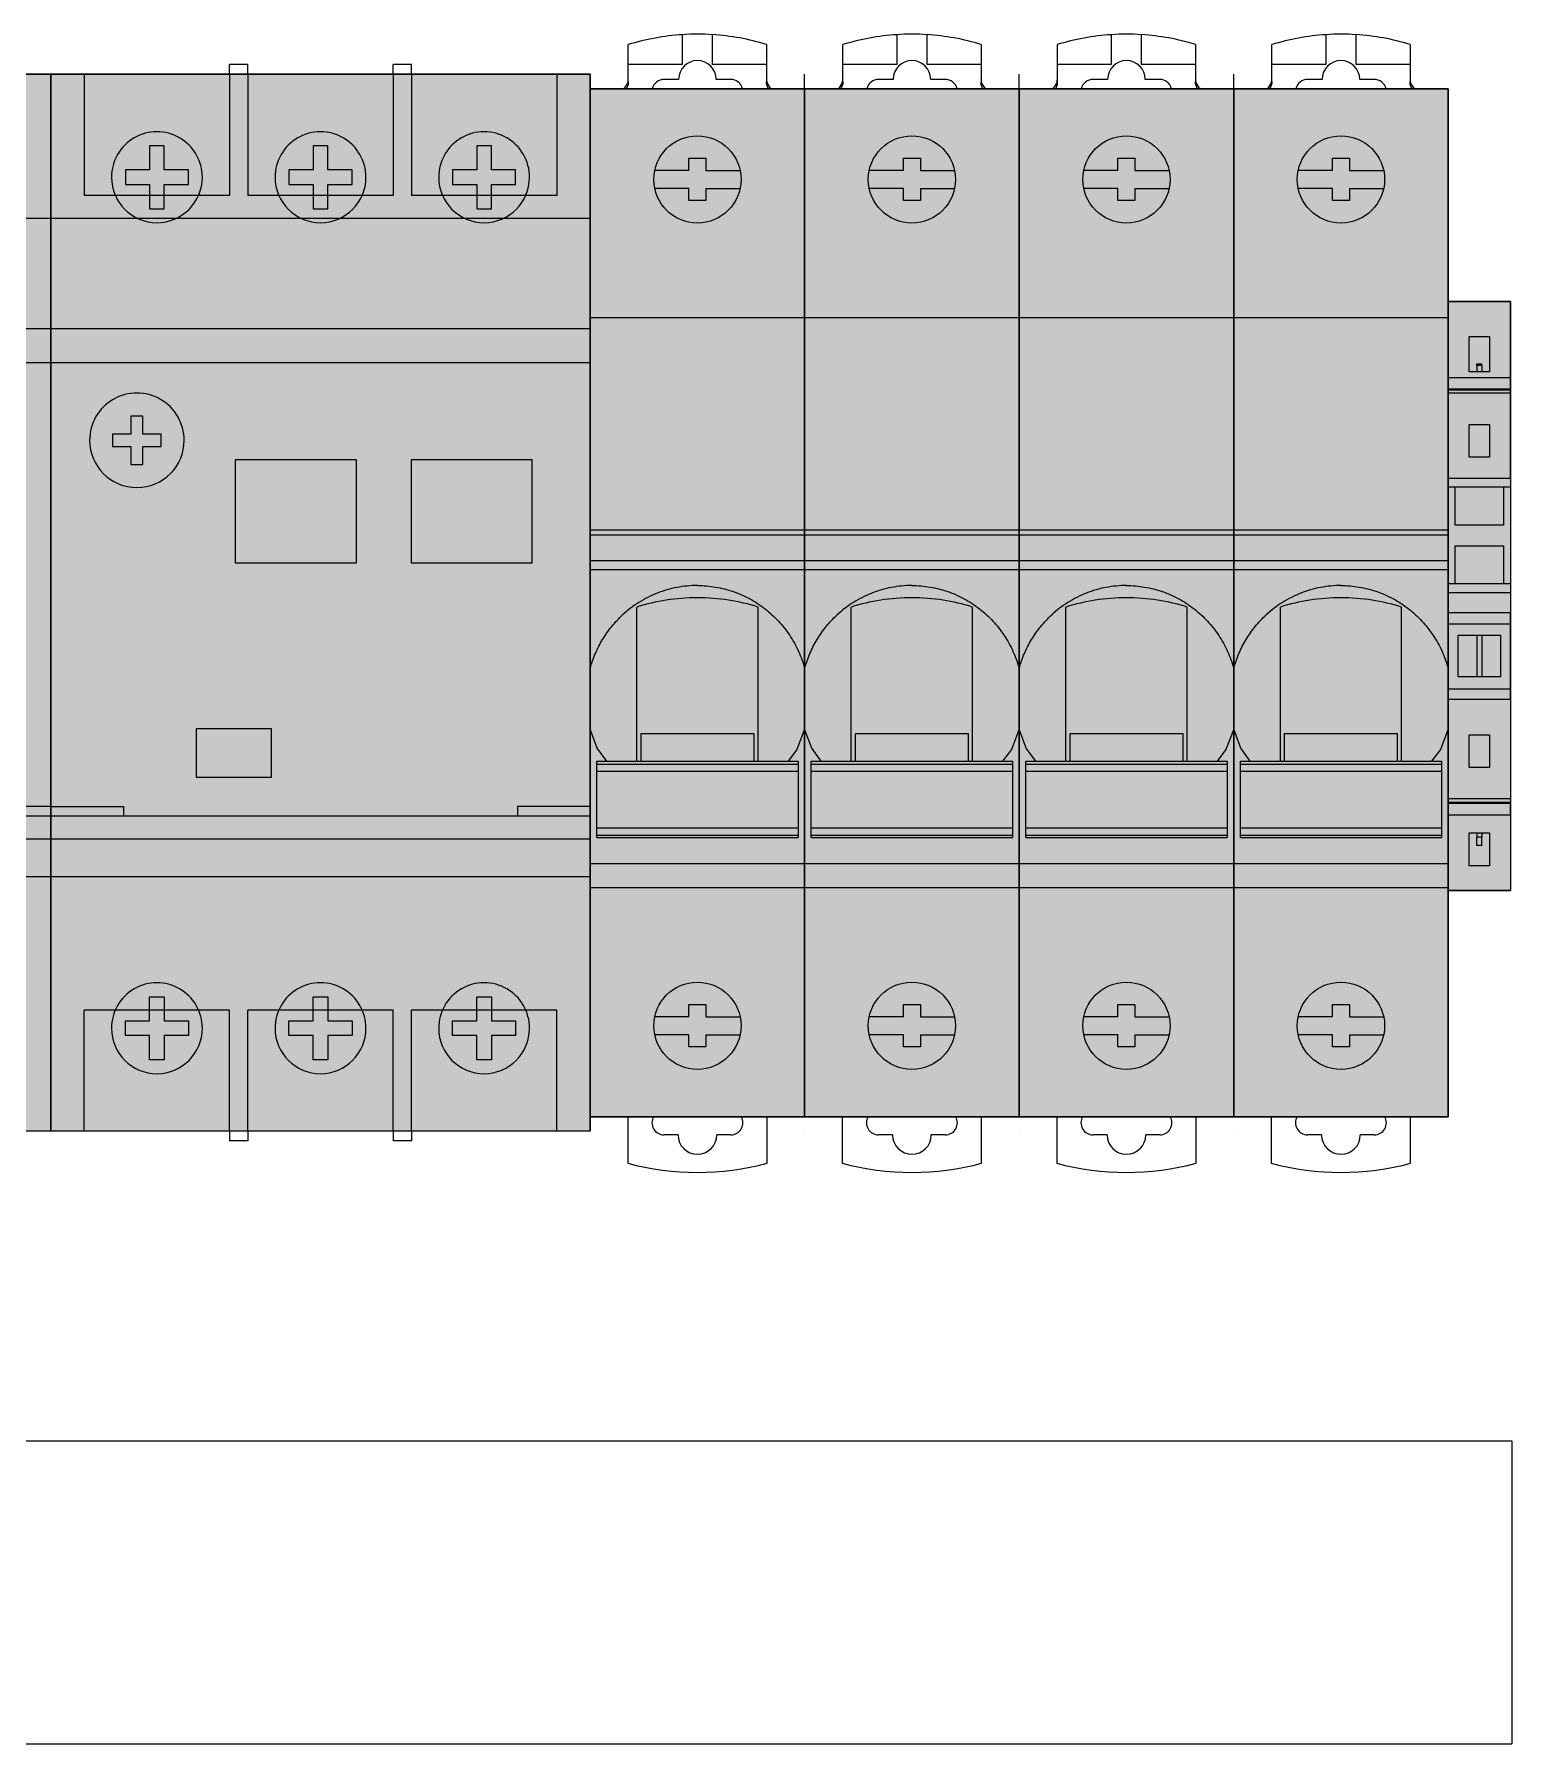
# Model space of a CAD drawing. Extents: x -20 to 2016, y -5898 to 916.
# Drawn here: x 892.8 to 1014.7, y 137.9 to 278.9 of the extents above; entities that cross this region are included whole.
import ezdxf

# ---------------------------------------------------------------- set-up
doc = ezdxf.new("R2010")
doc.units = 0
for name, color, linetype in [('HIDDEN', 7, 'Continuous'), ('SYMS', 7, 'Continuous'), ('THICK', 7, 'Continuous')]:
    doc.layers.add(name, color=color, linetype=linetype)

# ---------------------------------------------------------------- blocks, each defined once
blk = doc.blocks.new('clipfix_35_5-select__2', base_point=(-147.55, 71.31))
at = {"color": 7, "linetype": 'Continuous'}
for p, q in [((-147.55, 76.46), (-147.55, 71.31)), ((-141.28, 76.46), (-147.55, 76.46)), ((-141.28, 71.31), (-141.28, 76.46)), ((-140.34, 76.46), (-141.28, 76.46)), ((-140.34, 71.31), (-140.34, 76.46)), ((-140.24, 76.46), (-140.34, 76.46)), ((-140.24, 76.46), (-140.24, 71.31)), ((-139.99, 76.46), (-140.24, 76.46)), ((-139.99, 76.46), (-139.99, 71.31)), ((-132.97, 76.46), (-139.99, 76.46)), ((-132.97, 76.46), (-132.25, 76.46)), ((-132.97, 71.31), (-132.97, 76.46)), ((-132.25, 75.88), (-132.25, 76.46)), ((-132.25, 76.46), (-124.25, 76.46)), ((-124.25, 76.46), (-124.25, 75.88)), ((-124.25, 76.46), (-123.53, 76.46)), ((-123.53, 76.46), (-121.86, 76.46)), ((-123.53, 71.31), (-123.53, 76.46)), ((-120.93, 76.46), (-121.86, 76.46)), ((-121.86, 76.46), (-121.86, 71.31)), ((-115.56, 76.46), (-120.93, 76.46)), ((-120.93, 76.46), (-120.93, 71.31)), ((-115.56, 76.46), (-115.56, 71.31)), ((-114.74, 76.46), (-115.56, 76.46)), ((-114.74, 71.31), (-114.74, 76.46)), ((-114.74, 76.46), (-106.51, 76.46)), ((-106.51, 76.46), (-106.51, 71.31)), ((-106.51, 76.46), (-106.25, 76.46)), ((-106.25, 71.31), (-106.25, 76.46)), ((-106.25, 76.46), (-106.15, 76.46)), ((-105.21, 76.46), (-106.15, 76.46)), ((-106.15, 71.31), (-106.15, 76.46)), ((-105.21, 76.46), (-98.95, 76.46)), ((-105.21, 71.31), (-105.21, 76.46)), ((-98.95, 71.31), (-98.95, 76.46)), ((-132.25, 71.88), (-132.25, 75.88)), ((-132.25, 75.88), (-129.1, 75.88)), ((-129.1, 75.88), (-129.1, 71.88)), ((-127.4, 75.88), (-124.25, 75.88)), ((-127.4, 71.88), (-127.4, 75.88)), ((-124.25, 75.88), (-124.25, 71.88)), ((-120.02, 75.63), (-116.57, 75.63)), ((-120.02, 74.08), (-120.02, 75.63)), ((-116.57, 75.63), (-116.57, 74.08)), ((-144.65, 73.03), (-144.65, 74.73)), ((-144.65, 74.73), (-141.75, 74.73)), ((-142.26, 74.08), (-142.39, 74.08)), ((-142.39, 73.68), (-142.39, 74.08)), ((-142.26, 73.68), (-142.39, 73.68)), ((-142.26, 74.08), (-142.26, 73.68)), ((-142.26, 74.08), (-141.75, 74.08)), ((-142.26, 73.68), (-141.75, 73.68)), ((-141.75, 74.73), (-141.75, 74.08)), ((-141.75, 74.08), (-141.75, 73.68)), ((-141.75, 73.68), (-141.75, 73.03)), ((-137.4, 74.73), (-134.7, 74.73)), ((-137.4, 73.03), (-137.4, 74.73)), ((-134.7, 74.73), (-134.7, 73.03)), ((-120.02, 74.08), (-116.57, 74.08)), ((-120.02, 73.68), (-120.02, 74.08)), ((-120.02, 73.68), (-116.57, 73.68)), ((-120.02, 72.13), (-120.02, 73.68)), ((-116.57, 74.08), (-116.57, 73.68)), ((-116.57, 73.68), (-116.57, 72.13)), ((-111.8, 74.73), (-109.1, 74.73)), ((-111.8, 73.03), (-111.8, 74.73)), ((-109.1, 74.73), (-109.1, 73.03)), ((-103.7, 74.08), (-103.7, 74.73)), ((-103.7, 74.73), (-101, 74.73)), ((-103.7, 73.68), (-103.7, 74.08)), ((-103.7, 74.08), (-103.36, 74.08)), ((-103.7, 73.68), (-103.36, 73.68)), ((-103.7, 73.03), (-103.7, 73.68)), ((-103.36, 74.08), (-103.36, 73.68)), ((-102.66, 74.08), (-103.36, 74.08)), ((-102.66, 73.68), (-103.36, 73.68)), ((-102.66, 74.08), (-102.66, 73.68)), ((-101, 74.73), (-101, 73.03)), ((-141.75, 73.03), (-144.65, 73.03)), ((-134.7, 73.03), (-137.4, 73.03)), ((-116.57, 72.13), (-120.02, 72.13)), ((-109.1, 73.03), (-111.8, 73.03)), ((-101, 73.03), (-103.7, 73.03)), ((-141.28, 71.31), (-147.55, 71.31)), ((-140.34, 71.31), (-141.28, 71.31)), ((-140.24, 71.31), (-140.34, 71.31)), ((-139.99, 71.31), (-140.24, 71.31)), ((-132.97, 71.31), (-139.99, 71.31)), ((-132.97, 71.31), (-132.25, 71.31)), ((-129.1, 71.88), (-132.25, 71.88)), ((-132.25, 71.31), (-132.25, 71.88)), ((-132.25, 71.31), (-124.25, 71.31)), ((-124.25, 71.88), (-127.4, 71.88)), ((-124.25, 71.88), (-124.25, 71.31)), ((-124.25, 71.31), (-123.53, 71.31)), ((-123.53, 71.31), (-121.86, 71.31)), ((-121.86, 71.31), (-120.93, 71.31)), ((-120.93, 71.31), (-115.56, 71.31)), ((-115.56, 71.31), (-114.74, 71.31)), ((-114.74, 71.31), (-106.51, 71.31)), ((-106.51, 71.31), (-106.25, 71.31)), ((-106.25, 71.31), (-106.15, 71.31)), ((-105.21, 71.31), (-106.15, 71.31)), ((-105.21, 71.31), (-98.95, 71.31))]:
    blk.add_line(p, q, dxfattribs=at)

msp = doc.modelspace()

# ---------------------------------------------------------------- hatches: boundary and pattern name
at = {"layer": 'SYMS', "true_color": 0x636466}
h = msp.add_hatch(color=251, dxfattribs=at)
h.dxf.hatch_style = 1
h.paths.add_polyline_path([(849.655, 188.435), (894.155, 188.435), (894.155, 275.635), (849.655, 275.635)])
h = msp.add_hatch(color=251, dxfattribs=at)
h.dxf.hatch_style = 1
h.paths.add_polyline_path([(894.155, 188.435), (938.655, 188.435), (938.655, 275.635), (894.155, 275.635)])
h = msp.add_hatch(color=251, dxfattribs=at)
h.dxf.hatch_style = 1
h.paths.add_polyline_path([(956.355, 274.435), (938.655, 274.435), (938.655, 189.635), (956.355, 189.635)])
h = msp.add_hatch(color=251, dxfattribs=at)
h.dxf.hatch_style = 1
h.paths.add_polyline_path([(974.055, 274.435), (956.355, 274.435), (956.355, 189.635), (974.055, 189.635)])
h = msp.add_hatch(color=251, dxfattribs=at)
h.dxf.hatch_style = 1
h.paths.add_polyline_path([(991.755, 274.435), (974.055, 274.435), (974.055, 189.635), (991.755, 189.635)])
h = msp.add_hatch(color=251, dxfattribs=at)
h.dxf.hatch_style = 1
h.paths.add_polyline_path([(1009.455, 274.435), (991.755, 274.435), (991.755, 189.635), (1009.455, 189.635)])
h = msp.add_hatch(color=251, dxfattribs=at)
h.dxf.hatch_style = 1
h.paths.add_polyline_path([(1014.605, 256.89), (1009.455, 256.89), (1009.455, 208.29), (1014.605, 208.29)])

# ---------------------------------------------------------------- linework, layer by layer
at = {"color": 7, "linetype": 'Continuous'}
for p, q in [((941.805, 276.437), (941.805, 278.072)), ((946.255, 278.895), (946.255, 276.437)), ((948.755, 276.437), (948.755, 278.898)), ((953.205, 278.085), (953.205, 276.437)), ((959.505, 276.437), (959.505, 278.072)), ((963.955, 278.895), (963.955, 276.437)), ((966.455, 276.437), (966.455, 278.898)), ((970.905, 278.085), (970.905, 276.437)), ((977.205, 276.437), (977.205, 278.072)), ((981.655, 278.895), (981.655, 276.437)), ((984.155, 276.437), (984.155, 278.898)), ((988.605, 278.085), (988.605, 276.437)), ((994.905, 276.437), (994.905, 278.072)), ((999.355, 278.895), (999.355, 276.437)), ((1001.855, 276.437), (1001.855, 278.898)), ((1006.305, 278.085), (1006.305, 276.437)), ((946.255, 276.437), (941.805, 276.437)), ((941.805, 275.002), (941.805, 276.435)), ((953.205, 276.437), (948.755, 276.437)), ((953.205, 276.435), (953.205, 275.002)), ((963.955, 276.437), (959.505, 276.437)), ((959.505, 275.002), (959.505, 276.435)), ((970.905, 276.437), (966.455, 276.437)), ((970.905, 276.435), (970.905, 275.002)), ((981.655, 276.437), (977.205, 276.437)), ((977.205, 275.002), (977.205, 276.435)), ((988.605, 276.437), (984.155, 276.437)), ((988.605, 276.435), (988.605, 275.002)), ((999.355, 276.437), (994.905, 276.437)), ((994.905, 275.002), (994.905, 276.435)), ((1006.305, 276.437), (1001.855, 276.437)), ((1006.305, 276.435), (1006.305, 275.002)), ((945.955, 275.203), (944.755, 275.203)), ((950.255, 275.203), (949.055, 275.203)), ((963.655, 275.203), (962.455, 275.203)), ((967.955, 275.203), (966.755, 275.203)), ((981.355, 275.203), (980.155, 275.203)), ((985.655, 275.203), (984.455, 275.203)), ((999.055, 275.203), (997.855, 275.203)), ((1003.355, 275.203), (1002.155, 275.203)), ((894.155, 189.635), (894.155, 274.435)), ((938.655, 189.635), (938.655, 274.435)), ((956.355, 274.435), (938.655, 274.435)), ((956.355, 189.635), (956.355, 274.435)), ((956.355, 189.635), (956.355, 274.435)), ((974.055, 274.435), (956.355, 274.435)), ((974.055, 189.635), (974.055, 274.435)), ((974.055, 189.635), (974.055, 274.435)), ((991.755, 274.435), (974.055, 274.435)), ((991.755, 189.635), (991.755, 274.435)), ((991.755, 189.635), (991.755, 274.435)), ((1009.455, 274.435), (991.755, 274.435)), ((1009.455, 189.635), (1009.455, 274.435)), ((946.805, 267.704), (946.805, 268.704)), ((946.805, 268.704), (948.205, 268.704)), ((948.205, 268.704), (948.205, 267.704)), ((964.505, 267.704), (964.505, 268.704)), ((964.505, 268.704), (965.905, 268.704)), ((965.905, 268.704), (965.905, 267.704)), ((982.205, 267.704), (982.205, 268.704)), ((982.205, 268.704), (983.605, 268.704)), ((983.605, 268.704), (983.605, 267.704)), ((999.905, 267.704), (999.905, 268.704)), ((999.905, 268.704), (1001.305, 268.704)), ((1001.305, 268.704), (1001.305, 267.704)), ((946.805, 267.704), (943.984, 267.704)), ((948.205, 267.704), (951.026, 267.704)), ((964.505, 267.704), (961.684, 267.704)), ((965.905, 267.704), (968.726, 267.704)), ((982.205, 267.704), (979.384, 267.704)), ((983.605, 267.704), (986.426, 267.704)), ((999.905, 267.704), (997.084, 267.704)), ((1001.305, 267.704), (1004.126, 267.704)), ((946.805, 266.204), (943.984, 266.204)), ((946.805, 265.204), (946.805, 266.204)), ((948.205, 265.204), (946.805, 265.204)), ((948.205, 266.204), (948.205, 265.204)), ((948.205, 266.204), (951.026, 266.204)), ((964.505, 266.204), (961.684, 266.204)), ((964.505, 265.204), (964.505, 266.204)), ((965.905, 265.204), (964.505, 265.204)), ((965.905, 266.204), (965.905, 265.204)), ((965.905, 266.204), (968.726, 266.204)), ((982.205, 266.204), (979.384, 266.204)), ((982.205, 265.204), (982.205, 266.204)), ((983.605, 265.204), (982.205, 265.204)), ((983.605, 266.204), (983.605, 265.204)), ((983.605, 266.204), (986.426, 266.204)), ((999.905, 266.204), (997.084, 266.204)), ((999.905, 265.204), (999.905, 266.204)), ((1001.305, 265.204), (999.905, 265.204)), ((1001.305, 266.204), (1001.305, 265.204)), ((1001.305, 266.204), (1004.126, 266.204)), ((956.355, 255.536), (938.655, 255.536)), ((974.055, 255.536), (956.355, 255.536)), ((991.755, 255.536), (974.055, 255.536)), ((1009.455, 255.536), (991.755, 255.536)), ((956.355, 238.033), (938.655, 238.033)), ((938.655, 237.633), (956.355, 237.633)), ((974.055, 238.033), (956.355, 238.033)), ((956.355, 237.633), (974.055, 237.633)), ((991.755, 238.033), (974.055, 238.033)), ((974.055, 237.633), (991.755, 237.633)), ((1009.455, 238.033), (991.755, 238.033)), ((991.755, 237.633), (1009.455, 237.633)), ((938.655, 235.531), (956.355, 235.531)), ((956.355, 235.531), (974.055, 235.531)), ((974.055, 235.531), (991.755, 235.531)), ((991.755, 235.531), (1009.455, 235.531)), ((956.355, 234.739), (938.655, 234.739)), ((974.055, 234.739), (956.355, 234.739)), ((991.755, 234.739), (974.055, 234.739)), ((1009.455, 234.739), (991.755, 234.739)), ((942.505, 218.972), (942.505, 231.676)), ((952.505, 218.972), (952.505, 231.676)), ((960.205, 218.972), (960.205, 231.676)), ((970.205, 218.972), (970.205, 231.676)), ((977.905, 218.972), (977.905, 231.676)), ((987.905, 218.972), (987.905, 231.676)), ((995.605, 218.972), (995.605, 231.676)), ((1005.605, 218.972), (1005.605, 231.676)), ((942.855, 221.237), (952.155, 221.237)), ((942.855, 218.972), (942.855, 221.237)), ((952.155, 221.237), (952.155, 218.972)), ((960.555, 221.237), (969.855, 221.237)), ((960.555, 218.972), (960.555, 221.237)), ((969.855, 221.237), (969.855, 218.972)), ((978.255, 221.237), (987.555, 221.237)), ((978.255, 218.972), (978.255, 221.237)), ((987.555, 221.237), (987.555, 218.972)), ((995.955, 221.237), (1005.255, 221.237)), ((995.955, 218.972), (995.955, 221.237)), ((1005.255, 221.237), (1005.255, 218.972)), ((939.205, 218.972), (955.805, 218.972)), ((939.205, 212.665), (939.205, 218.972)), ((955.805, 218.683), (939.205, 218.683)), ((955.805, 218.972), (955.805, 212.665)), ((956.905, 218.972), (973.505, 218.972)), ((956.905, 212.665), (956.905, 218.972)), ((973.505, 218.683), (956.905, 218.683)), ((973.505, 218.972), (973.505, 212.665)), ((974.605, 218.972), (991.205, 218.972)), ((974.605, 212.665), (974.605, 218.972)), ((991.205, 218.683), (974.605, 218.683)), ((991.205, 218.972), (991.205, 212.665)), ((992.305, 218.972), (1008.905, 218.972)), ((992.305, 212.665), (992.305, 218.972)), ((1008.905, 218.683), (992.305, 218.683)), ((1008.905, 218.972), (1008.905, 212.665)), ((955.805, 218.107), (939.205, 218.107)), ((973.505, 218.107), (956.905, 218.107)), ((991.205, 218.107), (974.605, 218.107)), ((1008.905, 218.107), (992.305, 218.107)), ((939.205, 213.473), (955.805, 213.473)), ((956.905, 213.473), (973.505, 213.473)), ((974.605, 213.473), (991.205, 213.473)), ((992.305, 213.473), (1008.905, 213.473)), ((939.205, 212.855), (955.805, 212.855)), ((939.205, 212.665), (955.805, 212.665)), ((956.905, 212.855), (973.505, 212.855)), ((956.905, 212.665), (973.505, 212.665)), ((974.605, 212.855), (991.205, 212.855)), ((974.605, 212.665), (991.205, 212.665)), ((992.305, 212.855), (1008.905, 212.855)), ((992.305, 212.665), (1008.905, 212.665)), ((938.655, 210.536), (956.355, 210.536)), ((956.355, 210.536), (974.055, 210.536)), ((974.055, 210.536), (991.755, 210.536)), ((991.755, 210.536), (1009.455, 210.536)), ((956.355, 208.523), (938.655, 208.523)), ((974.055, 208.523), (956.355, 208.523)), ((991.755, 208.523), (974.055, 208.523)), ((1009.455, 208.523), (991.755, 208.523)), ((946.805, 198.885), (948.205, 198.885)), ((946.805, 197.885), (946.805, 198.885)), ((948.205, 198.885), (948.205, 197.885)), ((964.505, 198.885), (965.905, 198.885)), ((964.505, 197.885), (964.505, 198.885)), ((965.905, 198.885), (965.905, 197.885)), ((982.205, 198.885), (983.605, 198.885)), ((982.205, 197.885), (982.205, 198.885)), ((983.605, 198.885), (983.605, 197.885)), ((999.905, 198.885), (1001.305, 198.885)), ((999.905, 197.885), (999.905, 198.885)), ((1001.305, 198.885), (1001.305, 197.885)), ((946.805, 197.885), (943.984, 197.885)), ((948.205, 197.885), (951.026, 197.885)), ((964.505, 197.885), (961.684, 197.885)), ((965.905, 197.885), (968.726, 197.885)), ((982.205, 197.885), (979.384, 197.885)), ((983.605, 197.885), (986.426, 197.885)), ((999.905, 197.885), (997.084, 197.885)), ((1001.305, 197.885), (1004.126, 197.885)), ((946.805, 196.385), (943.984, 196.385)), ((946.805, 195.385), (946.805, 196.385)), ((948.205, 196.385), (951.026, 196.385)), ((948.205, 196.385), (948.205, 195.385)), ((964.505, 196.385), (961.684, 196.385)), ((964.505, 195.385), (964.505, 196.385)), ((965.905, 196.385), (968.726, 196.385)), ((965.905, 196.385), (965.905, 195.385)), ((982.205, 196.385), (979.384, 196.385)), ((982.205, 195.385), (982.205, 196.385)), ((983.605, 196.385), (986.426, 196.385)), ((983.605, 196.385), (983.605, 195.385)), ((999.905, 196.385), (997.084, 196.385)), ((999.905, 195.385), (999.905, 196.385)), ((1001.305, 196.385), (1004.126, 196.385)), ((1001.305, 196.385), (1001.305, 195.385)), ((948.205, 195.385), (946.805, 195.385)), ((965.905, 195.385), (964.505, 195.385)), ((983.605, 195.385), (982.205, 195.385)), ((1001.305, 195.385), (999.905, 195.385)), ((938.655, 189.635), (956.355, 189.635)), ((941.755, 189.635), (941.755, 185.8)), ((953.255, 185.8), (953.255, 189.635)), ((956.355, 189.635), (974.055, 189.635)), ((959.455, 189.635), (959.455, 185.8)), ((970.955, 185.8), (970.955, 189.635)), ((974.055, 189.635), (991.755, 189.635)), ((977.155, 189.635), (977.155, 185.8)), ((988.655, 185.8), (988.655, 189.635)), ((991.755, 189.635), (1009.455, 189.635)), ((994.855, 189.635), (994.855, 185.8)), ((1006.355, 185.8), (1006.355, 189.635)), ((945.905, 188.135), (944.755, 188.135)), ((950.255, 188.135), (949.105, 188.135)), ((963.605, 188.135), (962.455, 188.135)), ((967.955, 188.135), (966.805, 188.135)), ((981.305, 188.135), (980.155, 188.135)), ((985.655, 188.135), (984.505, 188.135)), ((999.005, 188.135), (997.855, 188.135)), ((1003.355, 188.135), (1002.205, 188.135))]:
    msp.add_line(p, q, dxfattribs=at)
for points in [[(940.025, 218.972), (939.242, 220.04), (938.655, 221.612)], [(956.355, 221.612), (955.719, 219.94), (954.989, 218.972)], [(957.725, 218.972), (956.942, 220.04), (956.355, 221.612)], [(974.055, 221.612), (973.419, 219.94), (972.689, 218.972)], [(975.425, 218.972), (974.642, 220.04), (974.055, 221.612)], [(991.755, 221.612), (991.119, 219.94), (990.389, 218.972)], [(993.125, 218.972), (992.342, 220.04), (991.755, 221.612)], [(1009.455, 221.612), (1008.819, 219.94), (1008.089, 218.972)]]:
    msp.add_lwpolyline(points, dxfattribs=at)
for centre in [(947.505, 266.954), (965.205, 266.954), (982.905, 266.954), (1000.605, 266.954), (947.505, 197.135), (965.205, 197.135), (982.905, 197.135), (1000.605, 197.135)]:
    msp.add_circle(centre, 3.6, dxfattribs=at)
for centre, radius, start, end in [((947.526, 259.587), 19.35, 93.76682, 107.19779), ((947.526, 259.585), 19.35, 86.35908, 93.76682), ((947.526, 259.587), 19.35, 72.93368, 86.35908), ((965.226, 259.587), 19.35, 93.76682, 107.19779), ((965.226, 259.585), 19.35, 86.35908, 93.76682), ((965.226, 259.587), 19.35, 72.93368, 86.35908), ((982.926, 259.587), 19.35, 93.76682, 107.19779), ((982.926, 259.585), 19.35, 86.35908, 93.76682), ((982.926, 259.587), 19.35, 72.93368, 86.35908), ((1000.626, 259.587), 19.35, 93.76682, 107.19779), ((1000.626, 259.585), 19.35, 86.35908, 93.76682), ((1000.626, 259.587), 19.35, 72.93368, 86.35908), ((940.807, 275.227), 0.997, 347.0631, 359.98494), ((944.756, 274.202), 1, 90.0557, 166.52402), ((950.254, 274.202), 1.001, 13.47391, 89.94427), ((954.202, 275.227), 0.998, 180.01521, 192.87361), ((958.507, 275.227), 0.997, 347.0631, 359.98494), ((962.456, 274.202), 1, 90.0557, 166.52402), ((967.954, 274.202), 1.001, 13.47391, 89.94427), ((971.902, 275.227), 0.998, 180.01521, 192.87361), ((976.207, 275.227), 0.997, 347.0631, 359.98494), ((980.156, 274.202), 1, 90.0557, 166.52402), ((985.654, 274.202), 1.001, 13.47391, 89.94427), ((989.602, 275.227), 0.998, 180.01521, 192.87361), ((993.907, 275.227), 0.997, 347.0631, 359.98494), ((997.856, 274.202), 1, 90.0557, 166.52402), ((1003.354, 274.202), 1.001, 13.47391, 89.94427), ((1007.302, 275.227), 0.998, 180.01521, 192.87361), ((940.807, 275.228), 0.997, 308.51626, 347.03189), ((954.202, 275.228), 0.997, 192.9049, 231.4838), ((958.507, 275.228), 0.997, 308.51626, 347.03189), ((971.902, 275.228), 0.997, 192.9049, 231.4838), ((976.207, 275.228), 0.997, 308.51626, 347.03189), ((989.602, 275.228), 0.997, 192.9049, 231.4838), ((993.907, 275.228), 0.997, 308.51626, 347.03189), ((1007.302, 275.228), 0.997, 192.9049, 231.4838), ((944.755, 189.135), 1, 149.9964, 270), ((950.255, 189.135), 1, 270, 30.00379), ((962.455, 189.135), 1, 149.9964, 270), ((967.955, 189.135), 1, 270, 30.00379), ((980.155, 189.135), 1, 149.9964, 270), ((985.655, 189.135), 1, 270, 30.00379), ((997.855, 189.135), 1, 149.9964, 270), ((1003.355, 189.135), 1, 270, 30.00379), ((947.505, 188.135), 1.6, 180, 0), ((965.205, 188.135), 1.6, 180, 0), ((982.905, 188.135), 1.6, 180, 0), ((1000.605, 188.135), 1.6, 180, 0), ((947.505, 207.035), 22, 254.84901, 285.15099), ((965.205, 207.035), 22, 254.84901, 285.15099), ((982.905, 207.035), 22, 254.84901, 285.15099), ((1000.605, 207.035), 22, 254.84901, 285.15099)]:
    msp.add_arc(centre, radius, start, end, dxfattribs=at)
for centre in [(947.505, 275.203), (965.205, 275.203), (982.905, 275.203), (1000.605, 275.203)]:
    msp.add_ellipse(centre, major_axis=(0, 1.554), ratio=0.9974926, start_param=-1.5707963, end_param=1.5707963, dxfattribs=at)
for points, knots in [([(941.805, 275.003), (941.805, 274.901), (941.774, 274.697), (941.683, 274.511), (941.625, 274.428)], [0, 0, 0, 0, 0.5000393, 1, 1, 1, 1]), ([(953.385, 274.428), (953.327, 274.511), (953.235, 274.697), (953.205, 274.901), (953.205, 275.003)], [0, 0, 0, 0, 0.4999607, 1, 1, 1, 1]), ([(959.505, 275.003), (959.505, 274.901), (959.474, 274.697), (959.383, 274.511), (959.325, 274.428)], [0, 0, 0, 0, 0.5000393, 1, 1, 1, 1]), ([(971.085, 274.428), (971.027, 274.511), (970.935, 274.697), (970.905, 274.901), (970.905, 275.003)], [0, 0, 0, 0, 0.4999607, 1, 1, 1, 1]), ([(977.205, 275.003), (977.205, 274.901), (977.174, 274.697), (977.083, 274.511), (977.025, 274.428)], [0, 0, 0, 0, 0.5000393, 1, 1, 1, 1]), ([(988.785, 274.428), (988.727, 274.511), (988.635, 274.697), (988.605, 274.901), (988.605, 275.003)], [0, 0, 0, 0, 0.4999607, 1, 1, 1, 1]), ([(994.905, 275.003), (994.905, 274.901), (994.874, 274.697), (994.783, 274.511), (994.725, 274.428)], [0, 0, 0, 0, 0.5000393, 1, 1, 1, 1]), ([(1006.485, 274.428), (1006.427, 274.511), (1006.335, 274.697), (1006.305, 274.901), (1006.305, 275.003)], [0, 0, 0, 0, 0.4999607, 1, 1, 1, 1]), ([(947.505, 233.453), (946.94, 233.453), (945.808, 233.347), (944.173, 232.873), (942.653, 232.104), (941.75, 231.413), (941.336, 231.031)], [0, 0, 0, 0, 0.249983, 0.4999731, 0.749982, 1, 1, 1, 1]), ([(947.505, 233.453), (948.005, 233.453), (948.758, 233.39), (949.739, 233.183), (950.699, 232.896), (951.849, 232.388), (953.11, 231.562), (954.221, 230.542), (955.152, 229.357), (955.881, 228.039), (956.223, 227.095), (956.355, 226.613)], [0, 0, 0, 0, 0.1250463, 0.187644, 0.2502092, 0.3752242, 0.5002534, 0.6252622, 0.7502319, 0.8751628, 1, 1, 1, 1]), ([(965.205, 233.453), (964.64, 233.453), (963.508, 233.347), (961.873, 232.873), (960.353, 232.104), (959.45, 231.413), (959.036, 231.031)], [0, 0, 0, 0, 0.249983, 0.4999731, 0.749982, 1, 1, 1, 1]), ([(965.205, 233.453), (965.705, 233.453), (966.458, 233.39), (967.439, 233.183), (968.399, 232.896), (969.549, 232.388), (970.81, 231.562), (971.921, 230.542), (972.852, 229.357), (973.581, 228.039), (973.923, 227.095), (974.055, 226.613)], [0, 0, 0, 0, 0.1250463, 0.187644, 0.2502092, 0.3752242, 0.5002534, 0.6252622, 0.7502319, 0.8751628, 1, 1, 1, 1]), ([(982.905, 233.453), (982.34, 233.453), (981.208, 233.347), (979.573, 232.873), (978.053, 232.104), (977.15, 231.413), (976.736, 231.031)], [0, 0, 0, 0, 0.249983, 0.4999731, 0.749982, 1, 1, 1, 1]), ([(982.905, 233.453), (983.405, 233.453), (984.158, 233.39), (985.139, 233.183), (986.099, 232.896), (987.249, 232.388), (988.51, 231.562), (989.621, 230.542), (990.552, 229.357), (991.281, 228.039), (991.623, 227.095), (991.755, 226.613)], [0, 0, 0, 0, 0.1250463, 0.187644, 0.2502092, 0.3752242, 0.5002534, 0.6252622, 0.7502319, 0.8751628, 1, 1, 1, 1]), ([(1000.605, 233.453), (1000.04, 233.453), (998.908, 233.347), (997.273, 232.873), (995.753, 232.104), (994.85, 231.413), (994.436, 231.031)], [0, 0, 0, 0, 0.249983, 0.4999731, 0.749982, 1, 1, 1, 1]), ([(1000.605, 233.453), (1001.105, 233.453), (1001.858, 233.39), (1002.839, 233.183), (1003.799, 232.896), (1004.949, 232.388), (1006.21, 231.562), (1007.321, 230.542), (1008.252, 229.357), (1008.981, 228.039), (1009.323, 227.095), (1009.455, 226.613)], [0, 0, 0, 0, 0.1250463, 0.187644, 0.2502092, 0.3752242, 0.5002534, 0.6252622, 0.7502319, 0.8751628, 1, 1, 1, 1]), ([(947.505, 232.444), (946.643, 232.444), (944.95, 232.318), (943.294, 231.934), (942.505, 231.676)], [0, 0, 0, 0, 0.5091459, 1, 1, 1, 1]), ([(952.505, 231.676), (951.716, 231.934), (950.06, 232.318), (948.366, 232.444), (947.505, 232.444)], [0, 0, 0, 0, 0.4908541, 1, 1, 1, 1]), ([(965.205, 232.444), (964.343, 232.444), (962.65, 232.318), (960.994, 231.934), (960.205, 231.676)], [0, 0, 0, 0, 0.5091459, 1, 1, 1, 1]), ([(970.205, 231.676), (969.416, 231.934), (967.76, 232.318), (966.066, 232.444), (965.205, 232.444)], [0, 0, 0, 0, 0.4908541, 1, 1, 1, 1]), ([(982.905, 232.444), (982.043, 232.444), (980.35, 232.318), (978.694, 231.934), (977.905, 231.676)], [0, 0, 0, 0, 0.5091459, 1, 1, 1, 1]), ([(987.905, 231.676), (987.116, 231.934), (985.46, 232.318), (983.766, 232.444), (982.905, 232.444)], [0, 0, 0, 0, 0.4908541, 1, 1, 1, 1]), ([(1000.605, 232.444), (999.743, 232.444), (998.05, 232.318), (996.394, 231.934), (995.605, 231.676)], [0, 0, 0, 0, 0.5091459, 1, 1, 1, 1]), ([(1005.605, 231.676), (1004.816, 231.934), (1003.16, 232.318), (1001.466, 232.444), (1000.605, 232.444)], [0, 0, 0, 0, 0.4908541, 1, 1, 1, 1]), ([(938.655, 226.613), (938.77, 227.033), (939.059, 227.858), (939.658, 229.025), (940.415, 230.097), (941.015, 230.735), (941.336, 231.031)], [0, 0, 0, 0, 0.2498032, 0.4998079, 0.7499053, 1, 1, 1, 1]), ([(956.355, 226.613), (956.47, 227.033), (956.759, 227.858), (957.358, 229.025), (958.115, 230.097), (958.715, 230.735), (959.036, 231.031)], [0, 0, 0, 0, 0.2498032, 0.4998079, 0.7499053, 1, 1, 1, 1]), ([(974.055, 226.613), (974.17, 227.033), (974.459, 227.858), (975.058, 229.025), (975.815, 230.097), (976.415, 230.735), (976.736, 231.031)], [0, 0, 0, 0, 0.2498032, 0.4998079, 0.7499053, 1, 1, 1, 1]), ([(991.755, 226.613), (991.87, 227.033), (992.159, 227.858), (992.758, 229.025), (993.515, 230.097), (994.115, 230.735), (994.436, 231.031)], [0, 0, 0, 0, 0.2498032, 0.4998079, 0.7499053, 1, 1, 1, 1])]:
    msp.add_open_spline(points, degree=3, knots=knots, dxfattribs=at)
at = {"layer": 'HIDDEN'}
for p, q in [((908.905, 276.435), (908.905, 276.435)), ((910.405, 276.435), (910.405, 276.435)), ((922.405, 276.435), (922.405, 276.435)), ((923.905, 276.435), (923.905, 276.435)), ((894.155, 275.635), (894.155, 275.635)), ((894.155, 275.635), (894.155, 275.635)), ((896.905, 275.635), (896.905, 275.635)), ((896.905, 275.635), (896.905, 265.635)), ((908.905, 275.635), (908.905, 275.635)), ((908.905, 275.635), (908.905, 275.635)), ((908.905, 275.635), (908.905, 265.635)), ((910.405, 275.635), (910.405, 275.635)), ((910.405, 275.635), (910.405, 275.635)), ((910.405, 275.635), (910.405, 265.635)), ((922.405, 275.635), (922.405, 275.635)), ((922.405, 275.635), (922.405, 275.635)), ((922.405, 275.635), (922.405, 265.635)), ((923.905, 275.635), (923.905, 275.635)), ((923.905, 275.635), (923.905, 275.635)), ((923.905, 275.635), (923.905, 265.635)), ((935.905, 275.635), (935.905, 275.635)), ((935.905, 275.635), (935.905, 265.635)), ((938.655, 275.635), (938.655, 275.635)), ((956.355, 275.635), (956.355, 275.635)), ((974.055, 275.635), (974.055, 275.635)), ((991.755, 275.635), (991.755, 275.635)), ((902.305, 269.735), (902.305, 269.735)), ((903.505, 269.735), (903.505, 269.735)), ((915.805, 269.735), (915.805, 269.735)), ((917.005, 269.735), (917.005, 269.735)), ((929.305, 269.735), (929.305, 269.735)), ((930.505, 269.735), (930.505, 269.735)), ((899.155, 267.135), (899.155, 267.135)), ((900.305, 267.735), (900.305, 267.735)), ((902.305, 267.735), (902.305, 267.735)), ((903.505, 267.735), (903.505, 267.735)), ((905.505, 267.735), (905.505, 267.735)), ((906.655, 267.135), (906.655, 267.135)), ((912.655, 267.135), (912.655, 267.135)), ((913.805, 267.735), (913.805, 267.735)), ((915.805, 267.735), (915.805, 267.735)), ((917.005, 267.735), (917.005, 267.735)), ((919.005, 267.735), (919.005, 267.735)), ((920.155, 267.135), (920.155, 267.135)), ((926.155, 267.135), (926.155, 267.135)), ((927.305, 267.735), (927.305, 267.735)), ((929.305, 267.735), (929.305, 267.735)), ((930.505, 267.735), (930.505, 267.735)), ((932.505, 267.735), (932.505, 267.735)), ((933.655, 267.135), (933.655, 267.135)), ((908.905, 265.635), (896.905, 265.635)), ((896.905, 265.635), (896.905, 265.635)), ((900.305, 266.535), (900.305, 266.535)), ((902.305, 266.535), (902.305, 266.535)), ((903.505, 266.535), (903.505, 266.535)), ((905.505, 266.535), (905.505, 266.535)), ((908.905, 265.635), (908.905, 265.635)), ((922.405, 265.635), (910.405, 265.635)), ((910.405, 265.635), (910.405, 265.635)), ((913.805, 266.535), (913.805, 266.535)), ((915.805, 266.535), (915.805, 266.535)), ((917.005, 266.535), (917.005, 266.535)), ((919.005, 266.535), (919.005, 266.535)), ((922.405, 265.635), (922.405, 265.635)), ((923.905, 265.635), (923.905, 265.635)), ((935.905, 265.635), (923.905, 265.635)), ((927.305, 266.535), (927.305, 266.535)), ((929.305, 266.535), (929.305, 266.535)), ((930.505, 266.535), (930.505, 266.535)), ((932.505, 266.535), (932.505, 266.535)), ((935.905, 265.635), (935.905, 265.635)), ((894.155, 263.735), (849.655, 263.735)), ((938.655, 263.735), (894.155, 263.735)), ((902.305, 264.535), (902.305, 264.535)), ((903.505, 264.535), (903.505, 264.535)), ((915.805, 264.535), (915.805, 264.535)), ((917.005, 264.535), (917.005, 264.535)), ((929.305, 264.535), (929.305, 264.535)), ((930.505, 264.535), (930.505, 264.535)), ((894.155, 254.635), (894.155, 254.635)), ((894.155, 254.635), (894.155, 254.635)), ((938.655, 254.635), (938.655, 254.635)), ((956.355, 254.635), (956.355, 254.635)), ((974.055, 254.635), (974.055, 254.635)), ((991.755, 254.635), (991.755, 254.635)), ((894.155, 251.835), (849.655, 251.835)), ((894.155, 251.835), (894.155, 251.835)), ((894.155, 251.835), (894.155, 251.835)), ((938.655, 251.835), (894.155, 251.835)), ((897.505, 251.835), (897.505, 251.835)), ((913.405, 251.835), (913.405, 251.835)), ((919.405, 251.835), (919.405, 251.835)), ((935.305, 251.835), (935.305, 251.835)), ((938.655, 251.835), (938.655, 251.835)), ((956.355, 251.835), (956.355, 251.835)), ((974.055, 251.835), (974.055, 251.835)), ((991.755, 251.835), (991.755, 251.835)), ((897.505, 247.835), (897.505, 247.835)), ((900.755, 247.435), (900.755, 247.435)), ((901.755, 247.435), (901.755, 247.435)), ((897.355, 245.435), (897.355, 245.435)), ((899.255, 245.935), (899.255, 245.935)), ((900.755, 245.935), (900.755, 245.935)), ((901.755, 245.935), (901.755, 245.935)), ((903.255, 245.935), (903.255, 245.935)), ((905.155, 245.435), (905.155, 245.435)), ((899.255, 244.935), (899.255, 244.935)), ((900.755, 244.935), (900.755, 244.935)), ((901.755, 244.935), (901.755, 244.935)), ((903.255, 244.935), (903.255, 244.935)), ((900.755, 243.435), (900.755, 243.435)), ((901.755, 243.435), (901.755, 243.435)), ((909.375, 243.835), (909.375, 243.835)), ((919.375, 243.835), (919.375, 243.835)), ((923.875, 243.835), (923.875, 243.835)), ((933.875, 243.835), (933.875, 243.835)), ((909.375, 235.335), (909.375, 235.335)), ((919.375, 235.335), (919.375, 235.335)), ((923.875, 235.335), (923.875, 235.335)), ((933.875, 235.335), (933.875, 235.335)), ((906.155, 221.635), (906.155, 221.635)), ((912.355, 221.635), (912.355, 221.635)), ((906.155, 217.635), (906.155, 217.635)), ((912.355, 217.635), (912.355, 217.635)), ((894.155, 214.435), (849.655, 214.435)), ((894.155, 215.221), (888.155, 215.221)), ((894.155, 215.221), (900.155, 215.221)), ((894.155, 214.435), (894.155, 214.435)), ((894.155, 214.435), (894.155, 214.435)), ((938.655, 214.435), (894.155, 214.435)), ((900.155, 215.221), (900.155, 214.435)), ((900.155, 214.435), (900.155, 214.435)), ((938.655, 215.221), (932.655, 215.221)), ((932.655, 215.221), (932.655, 214.435)), ((932.655, 214.435), (932.655, 214.435)), ((938.655, 214.435), (938.655, 214.435)), ((956.355, 214.435), (956.355, 214.435)), ((974.055, 214.435), (974.055, 214.435)), ((991.755, 214.435), (991.755, 214.435)), ((894.155, 212.535), (849.655, 212.535)), ((938.655, 212.535), (894.155, 212.535)), ((894.155, 209.435), (894.155, 209.435)), ((894.155, 209.435), (894.155, 209.435)), ((938.655, 209.435), (938.655, 209.435)), ((956.355, 209.435), (956.355, 209.435)), ((974.055, 209.435), (974.055, 209.435)), ((991.755, 209.435), (991.755, 209.435)), ((902.305, 199.535), (902.305, 199.535)), ((903.505, 199.535), (903.505, 199.535)), ((915.805, 199.535), (915.805, 199.535)), ((917.005, 199.535), (917.005, 199.535)), ((929.305, 199.535), (929.305, 199.535)), ((930.505, 199.535), (930.505, 199.535)), ((908.905, 198.435), (896.905, 198.435)), ((896.905, 198.435), (896.905, 198.435)), ((896.905, 188.435), (896.905, 198.435)), ((900.305, 197.535), (900.305, 197.535)), ((902.305, 197.535), (902.305, 197.535)), ((903.505, 197.535), (903.505, 197.535)), ((905.505, 197.535), (905.505, 197.535)), ((908.905, 198.435), (908.905, 198.435)), ((908.905, 188.435), (908.905, 198.435)), ((922.405, 198.435), (910.405, 198.435)), ((910.405, 198.435), (910.405, 198.435)), ((910.405, 188.435), (910.405, 198.435)), ((913.805, 197.535), (913.805, 197.535)), ((915.805, 197.535), (915.805, 197.535)), ((917.005, 197.535), (917.005, 197.535)), ((919.005, 197.535), (919.005, 197.535)), ((922.405, 198.435), (922.405, 198.435)), ((922.405, 188.435), (922.405, 198.435)), ((923.905, 198.435), (923.905, 198.435)), ((923.905, 188.435), (923.905, 198.435)), ((935.905, 198.435), (923.905, 198.435)), ((927.305, 197.535), (927.305, 197.535)), ((929.305, 197.535), (929.305, 197.535)), ((930.505, 197.535), (930.505, 197.535)), ((932.505, 197.535), (932.505, 197.535)), ((935.905, 198.435), (935.905, 198.435)), ((935.905, 188.435), (935.905, 198.435)), ((899.155, 196.935), (899.155, 196.935)), ((900.305, 196.335), (900.305, 196.335)), ((902.305, 196.335), (902.305, 196.335)), ((903.505, 196.335), (903.505, 196.335)), ((905.505, 196.335), (905.505, 196.335)), ((906.655, 196.935), (906.655, 196.935)), ((912.655, 196.935), (912.655, 196.935)), ((913.805, 196.335), (913.805, 196.335)), ((915.805, 196.335), (915.805, 196.335)), ((917.005, 196.335), (917.005, 196.335)), ((919.005, 196.335), (919.005, 196.335)), ((920.155, 196.935), (920.155, 196.935)), ((926.155, 196.935), (926.155, 196.935)), ((927.305, 196.335), (927.305, 196.335)), ((929.305, 196.335), (929.305, 196.335)), ((930.505, 196.335), (930.505, 196.335)), ((932.505, 196.335), (932.505, 196.335)), ((933.655, 196.935), (933.655, 196.935)), ((902.305, 194.335), (902.305, 194.335)), ((903.505, 194.335), (903.505, 194.335)), ((915.805, 194.335), (915.805, 194.335)), ((917.005, 194.335), (917.005, 194.335)), ((929.305, 194.335), (929.305, 194.335)), ((930.505, 194.335), (930.505, 194.335)), ((894.155, 188.435), (894.155, 188.435)), ((894.155, 188.435), (894.155, 188.435)), ((896.905, 188.435), (896.905, 188.435)), ((908.905, 188.435), (908.905, 188.435)), ((908.905, 188.435), (908.905, 188.435)), ((908.905, 187.635), (908.905, 187.635)), ((910.405, 188.435), (910.405, 188.435)), ((910.405, 188.435), (910.405, 188.435)), ((910.405, 187.635), (910.405, 187.635)), ((922.405, 188.435), (922.405, 188.435)), ((922.405, 188.435), (922.405, 188.435)), ((922.405, 187.635), (922.405, 187.635)), ((923.905, 188.435), (923.905, 188.435)), ((923.905, 188.435), (923.905, 188.435)), ((923.905, 187.635), (923.905, 187.635)), ((935.905, 188.435), (935.905, 188.435)), ((938.655, 188.435), (938.655, 188.435)), ((956.355, 188.435), (956.355, 188.435)), ((974.055, 188.435), (974.055, 188.435)), ((991.755, 188.435), (991.755, 188.435))]:
    msp.add_line(p, q, dxfattribs=at)
at = {"layer": 'SYMS'}
for p, q in [((746.905, 162.903), (1014.705, 162.903)), ((1014.705, 162.903), (1014.705, 137.903)), ((746.905, 137.903), (1014.705, 137.903))]:
    msp.add_line(p, q, dxfattribs=at)
for points in [[(849.655, 275.635), (894.155, 275.635), (894.155, 188.435), (849.655, 188.435)], [(894.155, 275.635), (938.655, 275.635), (938.655, 188.435), (894.155, 188.435)], [(938.655, 274.435), (956.355, 274.435), (956.355, 189.635), (938.655, 189.635)], [(956.355, 274.435), (974.055, 274.435), (974.055, 189.635), (956.355, 189.635)], [(974.055, 274.435), (991.755, 274.435), (991.755, 189.635), (974.055, 189.635)], [(991.755, 274.435), (1009.455, 274.435), (1009.455, 189.635), (991.755, 189.635)], [(1009.455, 256.89), (1014.605, 256.89), (1014.605, 208.29), (1009.455, 208.29)]]:
    msp.add_lwpolyline(points, close=True, dxfattribs=at)
at = {"layer": 'THICK'}
for p, q in [((910.405, 276.435), (908.905, 276.435)), ((908.905, 275.635), (908.905, 276.435)), ((910.405, 275.635), (910.405, 276.435)), ((923.905, 276.435), (922.405, 276.435)), ((922.405, 275.635), (922.405, 276.435)), ((923.905, 275.635), (923.905, 276.435)), ((894.155, 275.635), (849.655, 275.635)), ((894.155, 254.635), (894.155, 275.635)), ((894.155, 254.635), (894.155, 275.635)), ((938.655, 275.635), (894.155, 275.635)), ((938.655, 254.635), (938.655, 275.635)), ((956.355, 254.635), (956.355, 275.635)), ((974.055, 254.635), (974.055, 275.635)), ((991.755, 254.635), (991.755, 275.635)), ((903.505, 269.735), (902.305, 269.735)), ((902.305, 269.735), (902.305, 267.735)), ((903.505, 267.735), (903.505, 269.735)), ((917.005, 269.735), (915.805, 269.735)), ((915.805, 269.735), (915.805, 267.735)), ((917.005, 267.735), (917.005, 269.735)), ((929.305, 269.735), (929.305, 267.735)), ((930.505, 269.735), (929.305, 269.735)), ((930.505, 267.735), (930.505, 269.735)), ((900.305, 267.735), (900.305, 266.535)), ((902.305, 267.735), (900.305, 267.735)), ((905.505, 267.735), (903.505, 267.735)), ((905.505, 266.535), (905.505, 267.735)), ((913.805, 267.735), (913.805, 266.535)), ((915.805, 267.735), (913.805, 267.735)), ((919.005, 267.735), (917.005, 267.735)), ((919.005, 266.535), (919.005, 267.735)), ((927.305, 267.735), (927.305, 266.535)), ((929.305, 267.735), (927.305, 267.735)), ((932.505, 267.735), (930.505, 267.735)), ((932.505, 266.535), (932.505, 267.735)), ((900.305, 266.535), (902.305, 266.535)), ((902.305, 266.535), (902.305, 264.535)), ((903.505, 266.535), (905.505, 266.535)), ((903.505, 264.535), (903.505, 266.535)), ((913.805, 266.535), (915.805, 266.535)), ((915.805, 266.535), (915.805, 264.535)), ((917.005, 266.535), (919.005, 266.535)), ((917.005, 264.535), (917.005, 266.535)), ((927.305, 266.535), (929.305, 266.535)), ((929.305, 266.535), (929.305, 264.535)), ((930.505, 266.535), (932.505, 266.535)), ((930.505, 264.535), (930.505, 266.535)), ((902.305, 264.535), (903.505, 264.535)), ((915.805, 264.535), (917.005, 264.535)), ((929.305, 264.535), (930.505, 264.535)), ((894.155, 254.635), (849.655, 254.635)), ((894.155, 209.435), (894.155, 254.635)), ((894.155, 209.435), (894.155, 254.635)), ((938.655, 254.635), (894.155, 254.635)), ((938.655, 209.435), (938.655, 254.635)), ((956.355, 209.435), (956.355, 254.635)), ((974.055, 209.435), (974.055, 254.635)), ((991.755, 209.435), (991.755, 254.635)), ((901.755, 247.435), (900.755, 247.435)), ((900.755, 247.435), (900.755, 245.935)), ((901.755, 245.935), (901.755, 247.435)), ((899.255, 245.935), (899.255, 244.935)), ((900.755, 245.935), (899.255, 245.935)), ((903.255, 245.935), (901.755, 245.935)), ((903.255, 244.935), (903.255, 245.935)), ((899.255, 244.935), (900.755, 244.935)), ((900.755, 244.935), (900.755, 243.435)), ((901.755, 244.935), (903.255, 244.935)), ((901.755, 243.435), (901.755, 244.935)), ((900.755, 243.435), (901.755, 243.435)), ((919.375, 243.835), (909.375, 243.835)), ((909.375, 243.835), (909.375, 235.335)), ((919.375, 235.335), (919.375, 243.835)), ((933.875, 243.835), (923.875, 243.835)), ((923.875, 243.835), (923.875, 235.335)), ((933.875, 235.335), (933.875, 243.835)), ((909.375, 235.335), (919.375, 235.335)), ((923.875, 235.335), (933.875, 235.335)), ((912.355, 221.635), (906.155, 221.635)), ((906.155, 221.635), (906.155, 217.635)), ((912.355, 217.635), (912.355, 221.635)), ((906.155, 217.635), (912.355, 217.635)), ((894.155, 209.435), (849.655, 209.435)), ((894.155, 188.435), (894.155, 209.435)), ((894.155, 188.435), (894.155, 209.435)), ((938.655, 209.435), (894.155, 209.435)), ((938.655, 188.435), (938.655, 209.435)), ((902.305, 197.535), (902.305, 199.535)), ((902.305, 199.535), (903.505, 199.535)), ((903.505, 199.535), (903.505, 197.535)), ((915.805, 197.535), (915.805, 199.535)), ((915.805, 199.535), (917.005, 199.535)), ((917.005, 199.535), (917.005, 197.535)), ((929.305, 197.535), (929.305, 199.535)), ((929.305, 199.535), (930.505, 199.535)), ((930.505, 199.535), (930.505, 197.535)), ((900.305, 196.335), (900.305, 197.535)), ((900.305, 197.535), (902.305, 197.535)), ((903.505, 197.535), (905.505, 197.535)), ((905.505, 197.535), (905.505, 196.335)), ((913.805, 196.335), (913.805, 197.535)), ((913.805, 197.535), (915.805, 197.535)), ((917.005, 197.535), (919.005, 197.535)), ((919.005, 197.535), (919.005, 196.335)), ((927.305, 196.335), (927.305, 197.535)), ((927.305, 197.535), (929.305, 197.535)), ((930.505, 197.535), (932.505, 197.535)), ((932.505, 197.535), (932.505, 196.335)), ((902.305, 196.335), (900.305, 196.335)), ((902.305, 194.335), (902.305, 196.335)), ((905.505, 196.335), (903.505, 196.335)), ((903.505, 196.335), (903.505, 194.335)), ((915.805, 196.335), (913.805, 196.335)), ((915.805, 194.335), (915.805, 196.335)), ((919.005, 196.335), (917.005, 196.335)), ((917.005, 196.335), (917.005, 194.335)), ((929.305, 196.335), (927.305, 196.335)), ((929.305, 194.335), (929.305, 196.335)), ((932.505, 196.335), (930.505, 196.335)), ((930.505, 196.335), (930.505, 194.335)), ((903.505, 194.335), (902.305, 194.335)), ((917.005, 194.335), (915.805, 194.335)), ((930.505, 194.335), (929.305, 194.335)), ((894.155, 188.435), (849.655, 188.435)), ((938.655, 188.435), (894.155, 188.435)), ((908.905, 188.435), (908.905, 187.635)), ((910.405, 187.635), (908.905, 187.635)), ((910.405, 188.435), (910.405, 187.635)), ((922.405, 188.435), (922.405, 187.635)), ((923.905, 187.635), (922.405, 187.635)), ((923.905, 188.435), (923.905, 187.635))]:
    msp.add_line(p, q, dxfattribs=at)
for centre, radius, start, end in [((902.905, 267.135), 3.75, 359.99998, 180.00002), ((916.405, 267.135), 3.75, 359.99998, 180.00002), ((929.905, 267.135), 3.75, 359.99998, 180.00002), ((902.905, 267.135), 3.75, 180.00002, 359.99998), ((916.405, 267.135), 3.75, 180.00002, 359.99998), ((929.905, 267.135), 3.75, 180.00002, 359.99998), ((901.255, 245.435), 3.9, 359.99998, 180.00002), ((901.255, 245.435), 3.9, 180.00002, 359.99998), ((902.905, 196.935), 3.75, 359.99998, 180.00002), ((916.405, 196.935), 3.75, 359.99998, 180.00002), ((929.905, 196.935), 3.75, 359.99998, 180.00002), ((902.905, 196.935), 3.75, 180.00002, 359.99998), ((916.405, 196.935), 3.75, 180.00002, 359.99998), ((929.905, 196.935), 3.75, 180.00002, 359.99998)]:
    msp.add_arc(centre, radius, start, end, dxfattribs=at)

# ---------------------------------------------------------------- block references
at = {"rotation": 270}
msp.add_blockref('clipfix_35_5-select__2', (1009.455, 256.89), dxfattribs=at)

doc.saveas('drawing.dxf')
